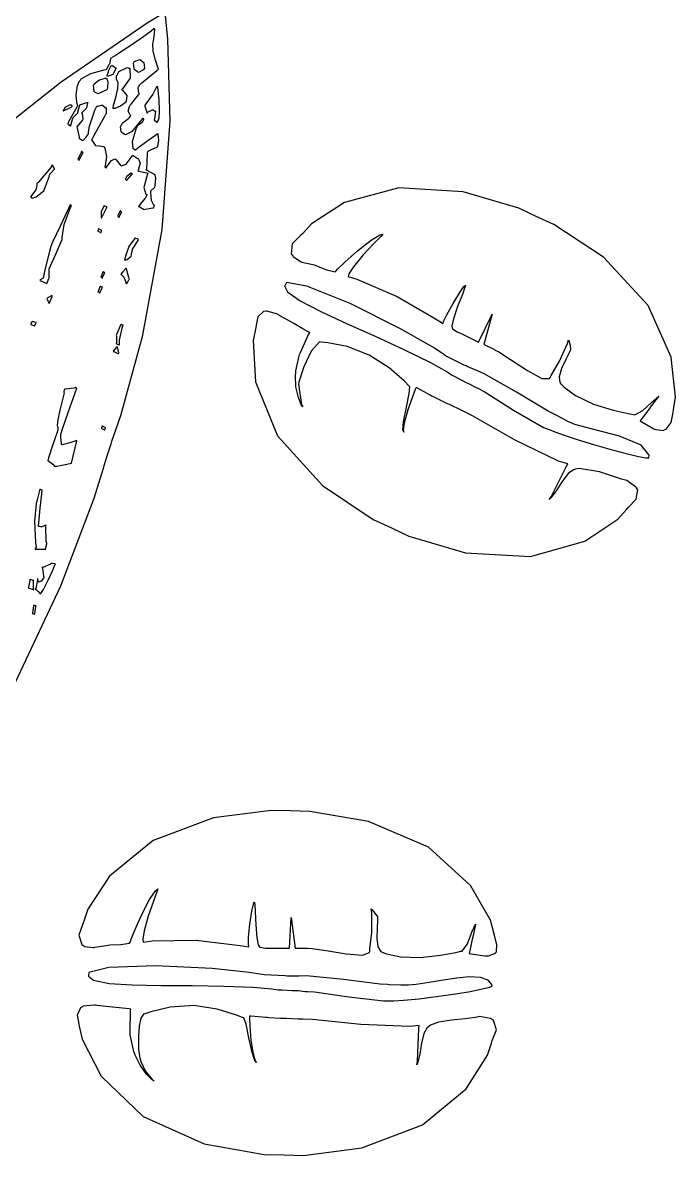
# Model space of a CAD drawing. Extents: x 46 to 308, y 59 to 295.
# Drawn here: x 103 to 132.9, y 163.9 to 215.7 of the extents above; entities that cross this region are included whole.
import ezdxf

# ---------------------------------------------------------------- set-up
doc = ezdxf.new("R2010")
doc.units = 0
doc.header["$MEASUREMENT"] = 0

msp = doc.modelspace()

# ---------------------------------------------------------------- linework, layer by layer
at = {"color": 7}
msp.add_lwpolyline([(101.043, 210.071), (104.787, 213.017), (108.726, 215.715), (109.538, 216.217), (109.668, 214.977), (109.762, 211.223), (109.405, 206.261), (108.505, 201.366), (107.512, 197.747), (107.104, 196.567), (107.06, 196.445), (106.896, 195.951), (106.75, 195.457), (106.715, 195.333), (106.289, 193.97), (104.763, 189.954), (102.318, 184.763)], dxfattribs=at)
for points in [[(105.551, 211.949), (105.507, 211.871), (105.321, 211.539), (105.136, 211.19), (105.092, 211.102), (105.11, 211.093), (105.224, 211.007), (105.234, 210.997), (105.242, 211.041), (105.33, 211.368), (105.34, 211.384), (105.356, 211.402), (105.523, 211.57), (105.551, 211.596), (105.559, 211.641), (105.647, 211.967), (105.657, 211.983), (105.692, 211.993), (105.974, 212.082), (106.01, 212.09), (106, 212.064), (105.948, 211.835), (105.94, 211.807), (105.922, 211.791), (105.753, 211.624), (105.727, 211.596), (105.753, 211.58), (105.78, 211.314), (105.763, 211.278), (105.736, 211.244), (105.525, 210.979), (105.517, 210.961), (105.525, 210.909), (105.611, 210.486), (105.621, 210.432), (105.639, 210.424), (105.78, 210.336), (105.797, 210.326), (105.806, 210.344), (105.934, 210.498), (106.046, 210.644), (106.046, 210.644), (106.046, 210.734), (106.094, 211.001), (106.335, 211.72), (106.433, 211.913), (106.493, 211.913), (106.633, 211.949), (106.679, 211.949), (106.697, 211.941), (106.812, 211.853), (106.821, 211.843), (106.848, 211.826), (106.848, 211.562), (106.821, 211.526), (106.759, 211.412), (106.503, 210.945), (106.247, 210.477), (106.186, 210.362), (106.203, 210.353), (106.353, 210.125), (106.363, 210.115), (106.371, 210.107), (106.543, 210.093), (106.733, 210.061), (106.751, 210.043), (106.795, 209.991), (106.874, 209.6), (106.812, 209.189), (106.785, 209.127), (106.802, 209.127), (106.842, 209.091), (106.856, 209.091), (106.9, 209.171), (107.094, 209.431), (107.253, 209.498), (107.28, 209.48), (107.307, 209.454), (107.5, 209.225), (107.527, 209.197), (107.561, 209.181), (107.764, 209.255), (108.002, 209.56), (108.056, 209.656), (108.082, 209.648), (108.275, 209.532), (108.303, 209.514), (108.337, 209.488), (108.408, 209.299), (108.337, 209.022), (108.303, 208.951), (108.347, 208.942), (108.718, 208.854), (108.762, 208.844), (108.708, 208.712), (108.584, 208.193), (108.672, 207.884), (108.726, 207.856), (108.716, 207.848), (108.664, 207.734), (108.656, 207.716), (108.628, 207.69), (108.365, 207.371), (108.339, 207.327), (108.365, 207.319), (108.558, 207.205), (108.585, 207.187), (108.638, 207.205), (108.99, 207.266), (109.008, 207.257), (109.016, 207.266), (109.069, 207.355), (109.079, 207.363), (109.043, 207.381), (108.924, 207.593), (108.893, 207.945), (108.902, 208.033), (108.919, 208.051), (109.061, 208.193), (109.079, 208.209), (109.095, 208.297), (109.131, 208.612), (109.095, 208.766), (109.079, 208.774), (109.043, 208.802), (108.726, 208.969), (108.692, 208.985), (108.708, 209.021), (108.726, 209.357), (108.744, 209.762), (108.762, 209.833), (108.77, 209.851), (108.959, 209.939), (109.167, 210.027), (109.185, 210.043), (109.211, 210.071), (109.269, 210.358), (109.237, 210.626), (109.221, 210.644), (109.115, 210.574), (108.708, 210.287), (108.301, 209.983), (108.197, 209.903), (108.179, 209.903), (108.139, 209.939), (108.126, 209.939), (108.09, 209.965), (108.055, 210.287), (108.231, 210.873), (108.303, 211.031), (108.319, 211.049), (108.487, 211.165), (108.515, 211.173), (108.523, 211.183), (108.575, 211.297), (108.585, 211.314), (108.575, 211.323), (108.53, 211.35), (108.515, 211.35), (108.417, 211.209), (108.016, 210.742), (107.738, 210.592), (107.703, 210.608), (107.685, 210.618), (107.57, 210.706), (107.561, 210.715), (107.544, 210.733), (107.509, 210.971), (107.527, 210.997), (107.535, 211.007), (107.588, 211.121), (107.597, 211.138), (107.632, 211.165), (107.888, 211.358), (107.914, 211.384), (107.922, 211.394), (107.976, 211.482), (107.986, 211.49), (107.95, 211.518), (107.862, 211.68), (107.914, 211.897), (107.95, 211.949), (107.994, 212.003), (108.329, 212.426), (108.373, 212.478), (108.355, 212.506), (108.321, 212.769), (108.339, 212.795), (108.347, 212.805), (108.399, 212.893), (108.409, 212.901), (108.487, 212.973), (108.818, 213.254), (109.167, 213.537), (109.255, 213.607), (109.255, 213.607), (109.201, 213.746), (109.091, 214.054), (109.001, 214.446), (108.988, 214.748), (109.008, 214.842), (109.016, 214.895), (109.07, 215.222), (109.079, 215.441), (109.079, 215.441), (109.036, 215.441), (108.908, 215.336), (108.51, 215.05), (107.892, 214.623), (107.276, 214.226), (107.068, 214.1), (107.059, 214.074), (107.006, 213.845), (106.998, 213.819), (106.98, 213.793), (106.874, 213.599), (106.856, 213.571), (106.741, 213.555), (106.136, 213.391), (105.692, 213.14), (105.657, 213.078), (105.603, 213.019), (105.511, 212.773), (105.471, 212.408), (105.497, 212.097), (105.533, 211.959), (105.551, 211.949)], [(108.126, 213.924), (108.143, 213.96), (108.391, 214.048), (108.409, 214.03), (108.426, 214.022), (108.531, 213.934), (108.549, 213.924), (108.575, 213.908), (108.602, 213.643), (108.585, 213.607), (108.558, 213.572), (108.329, 213.449), (108.303, 213.467), (108.285, 213.476), (108.179, 213.563), (108.162, 213.571), (108.135, 213.599), (108.108, 213.898), (108.126, 213.924)], [(106.962, 213.537), (106.978, 213.564), (107.086, 213.757), (107.104, 213.783), (107.13, 213.767), (107.297, 213.661), (107.315, 213.643), (107.297, 213.616), (107.191, 213.422), (107.174, 213.395), (107.156, 213.36), (106.918, 213.272), (106.892, 213.29), (106.9, 213.316), (106.962, 213.482), (106.962, 213.537)], [(107.351, 213.324), (107.359, 213.334), (107.411, 213.449), (107.421, 213.467), (107.437, 213.493), (107.79, 213.669), (107.844, 213.677), (107.852, 213.669), (107.898, 213.643), (107.914, 213.643), (107.932, 213.634), (107.958, 213.246), (107.95, 213.184), (107.906, 213.131), (107.596, 212.708), (107.561, 212.655), (107.623, 212.62), (107.796, 212.4), (107.772, 212.144), (107.738, 212.09), (107.72, 212.064), (107.508, 211.909), (107.257, 211.807), (107.174, 211.807), (107.174, 211.807), (107.192, 211.956), (107.293, 212.306), (107.386, 212.715), (107.408, 212.969), (107.385, 213.042), (107.37, 213.042), (107.328, 213.131), (107.333, 213.29), (107.351, 213.324)], [(106.292, 212.901), (106.309, 212.929), (106.521, 213.096), (106.802, 213.193), (106.856, 213.184), (106.872, 213.184), (106.926, 213.029), (106.908, 212.751), (106.892, 212.689), (106.882, 212.663), (106.521, 212.488), (106.469, 212.478), (106.451, 212.488), (106.345, 212.54), (106.327, 212.549), (106.3, 212.576), (106.274, 212.867), (106.292, 212.901)], [(108.62, 211.949), (108.628, 211.915), (108.716, 211.632), (108.726, 211.596), (108.752, 211.632), (108.981, 211.747), (109.008, 211.737), (109.016, 211.729), (109.062, 211.703), (109.079, 211.703), (109.105, 211.685), (109.07, 211.332), (109.044, 211.278), (109.061, 211.27), (109.175, 211.183), (109.185, 211.173), (109.193, 211.183), (109.245, 211.27), (109.255, 211.278), (109.28, 211.379), (109.294, 211.694), (109.277, 212.196), (109.24, 212.619), (109.221, 212.795), (109.221, 212.795), (109.161, 212.795), (108.986, 212.466), (108.672, 212.011), (108.62, 211.949)], [(104.881, 211.703), (104.898, 211.694), (105.251, 211.869), (105.304, 211.913), (105.295, 211.923), (105.249, 211.949), (105.234, 211.949), (105.206, 211.967), (104.968, 211.851), (104.951, 211.807), (104.951, 211.781), (104.889, 211.712), (104.881, 211.703)], [(105.551, 209.48), (105.567, 209.48), (105.607, 209.444), (105.621, 209.444), (105.639, 209.48), (105.78, 209.762), (105.797, 209.797), (105.78, 209.797), (105.739, 209.833), (105.727, 209.833), (105.709, 209.798), (105.567, 209.515), (105.551, 209.48)], [(103.4, 207.75), (103.408, 207.742), (103.453, 207.716), (103.47, 207.716), (103.487, 207.707), (103.655, 207.77), (103.928, 207.972), (103.999, 208.033), (104.025, 208.113), (104.254, 208.73), (104.282, 208.808), (104.298, 208.826), (104.465, 209.004), (104.492, 209.021), (104.483, 209.039), (104.395, 209.207), (104.386, 209.233), (104.333, 209.127), (103.743, 208.421), (103.681, 208.385), (103.681, 208.315), (103.655, 208.131), (103.646, 208.103), (103.619, 208.069), (103.408, 207.778), (103.4, 207.75)], [(107.738, 208.562), (107.756, 208.562), (107.796, 208.528), (107.81, 208.528), (107.818, 208.545), (108.029, 208.782), (108.056, 208.808), (108.046, 208.818), (108.001, 208.844), (107.986, 208.844), (107.968, 208.828), (107.8, 208.686), (107.774, 208.668), (107.774, 208.642), (107.746, 208.58), (107.738, 208.562)], [(103.963, 204.046), (103.963, 204.046), (103.831, 203.968), (103.823, 203.942), (103.857, 203.924), (104.104, 203.817), (104.14, 203.799), (104.148, 203.827), (104.236, 204.02), (104.246, 204.046), (104.246, 204.152), (104.246, 204.392), (104.246, 204.471), (104.307, 204.603), (104.545, 205.14), (104.783, 205.678), (104.845, 205.81), (104.836, 205.908), (104.924, 206.495), (105.188, 207.205), (105.268, 207.363), (105.251, 207.363), (105.21, 207.397), (105.198, 207.397), (105.11, 207.205), (104.757, 206.445), (104.404, 205.687), (104.316, 205.493), (104.254, 205.264), (104.046, 204.427), (103.963, 204.046), (103.963, 204.046)], [(106.645, 206.798), (106.671, 206.842), (106.864, 207.24), (106.892, 207.293), (106.874, 207.302), (106.767, 207.355), (106.751, 207.363), (106.741, 207.337), (106.653, 207.143), (106.645, 207.117), (106.627, 207.072), (106.627, 206.808), (106.645, 206.798)], [(107.385, 206.868), (107.403, 206.868), (107.443, 206.834), (107.457, 206.834), (107.465, 206.861), (107.552, 207.054), (107.561, 207.081), (107.544, 207.081), (107.503, 207.117), (107.491, 207.117), (107.482, 207.09), (107.393, 206.886), (107.385, 206.868)], [(106.469, 206.199), (106.485, 206.19), (106.6, 206.138), (106.609, 206.128), (106.618, 206.138), (106.645, 206.211), (106.645, 206.235), (106.627, 206.244), (106.521, 206.296), (106.503, 206.305), (106.503, 206.279), (106.477, 206.208), (106.469, 206.199)], [(107.703, 204.858), (107.703, 204.858), (107.822, 204.889), (107.993, 205.052), (108.02, 205.104), (108.02, 205.176), (108.056, 205.335), (108.056, 205.387), (108.082, 205.414), (108.321, 205.766), (108.339, 205.81), (108.321, 205.82), (108.179, 205.873), (108.162, 205.882), (108.144, 205.838), (107.888, 205.485), (107.88, 205.457), (107.87, 205.441), (107.764, 205.146), (107.694, 204.868), (107.703, 204.858)], [(106.609, 204.082), (106.626, 204.082), (106.666, 204.046), (106.679, 204.046), (106.688, 204.074), (106.776, 204.268), (106.785, 204.294), (106.767, 204.294), (106.728, 204.329), (106.715, 204.329), (106.697, 204.312), (106.618, 204.109), (106.609, 204.082)], [(107.527, 204.222), (107.527, 204.222), (107.659, 204.083), (107.756, 203.879), (107.738, 203.835), (107.756, 203.835), (107.796, 203.799), (107.81, 203.799), (107.818, 203.817), (107.904, 203.995), (107.914, 204.012), (107.896, 204.065), (107.782, 204.461), (107.774, 204.505), (107.756, 204.488), (107.61, 204.338), (107.527, 204.222), (107.527, 204.222)], [(106.469, 203.412), (106.495, 203.412), (106.554, 203.376), (106.575, 203.376), (106.583, 203.404), (106.67, 203.597), (106.679, 203.623), (106.653, 203.623), (106.594, 203.659), (106.575, 203.659), (106.565, 203.642), (106.485, 203.438), (106.469, 203.412)], [(104.14, 203.094), (104.148, 203.077), (104.236, 202.901), (104.246, 202.883), (104.262, 202.919), (104.377, 203.201), (104.386, 203.236), (104.36, 203.246), (104.156, 203.13), (104.14, 203.094)], [(103.4, 201.929), (103.416, 201.921), (103.558, 201.869), (103.576, 201.859), (103.584, 201.877), (103.637, 201.983), (103.646, 202.001), (103.628, 202.011), (103.487, 202.063), (103.47, 202.071), (103.46, 202.055), (103.4, 201.961), (103.4, 201.929)], [(107.315, 201.047), (107.331, 201.039), (107.447, 200.987), (107.457, 200.977), (107.457, 201.208), (107.605, 201.816), (107.633, 201.895), (107.605, 201.895), (107.546, 201.929), (107.527, 201.929), (107.509, 201.885), (107.341, 201.49), (107.315, 201.436), (107.331, 201.402), (107.323, 201.075), (107.315, 201.047)], [(107.174, 200.695), (107.2, 200.686), (107.393, 200.6), (107.421, 200.59), (107.437, 200.634), (107.377, 200.899), (107.351, 200.907), (107.333, 200.89), (107.191, 200.722), (107.174, 200.695)], [(104.635, 197.097), (104.59, 196.956), (104.404, 196.392), (104.22, 195.828), (104.176, 195.685), (104.228, 195.669), (104.413, 195.537), (104.492, 195.439), (104.492, 195.439), (104.592, 195.439), (104.894, 195.509), (105.268, 195.579), (105.268, 195.579), (105.517, 196.603), (105.507, 196.613), (105.188, 196.515), (104.837, 196.419), (104.811, 196.427), (104.801, 196.471), (104.775, 196.783), (104.775, 196.886), (104.845, 197.098), (105.132, 197.944), (105.436, 198.792), (105.517, 199.003), (105.499, 199.003), (105.457, 199.037), (105.445, 199.037), (105.391, 199.011), (104.986, 198.959), (104.951, 198.967), (104.942, 198.95), (104.915, 198.858), (104.915, 198.826), (104.924, 198.792), (104.871, 198.553), (104.747, 198.072), (104.638, 197.572), (104.607, 197.3), (104.635, 197.239), (104.635, 197.239), (104.643, 197.115), (104.635, 197.097)], [(106.645, 197.167), (106.662, 197.159), (106.776, 197.106), (106.785, 197.097), (106.785, 197.124), (106.821, 197.183), (106.821, 197.203), (106.803, 197.212), (106.688, 197.265), (106.679, 197.273), (106.67, 197.265), (106.645, 197.192), (106.645, 197.167)], [(103.61, 191.629), (103.637, 191.647), (104.025, 191.647), (104.069, 191.629), (104.078, 191.656), (104.13, 191.885), (104.14, 191.911), (104.112, 191.991), (104.087, 192.697), (104.105, 192.757), (104.087, 192.749), (103.91, 192.662), (103.893, 192.653), (103.875, 192.662), (103.783, 192.687), (103.753, 192.687), (103.769, 192.855), (103.839, 193.517), (103.911, 194.178), (103.929, 194.345), (103.901, 194.345), (103.842, 194.381), (103.823, 194.381), (103.805, 194.328), (103.689, 193.905), (103.681, 193.851), (103.645, 193.719), (103.571, 192.925), (103.619, 191.955), (103.646, 191.735), (103.646, 191.735), (103.61, 191.656), (103.61, 191.629)], [(103.61, 189.794), (103.644, 189.794), (103.743, 189.706), (103.823, 189.618), (103.823, 189.618), (103.861, 189.618), (103.981, 189.808), (104.202, 190.235), (104.407, 190.69), (104.51, 190.924), (104.528, 190.959), (104.51, 190.968), (104.39, 190.993), (104.352, 190.993), (104.308, 190.959), (103.955, 190.809), (103.929, 190.817), (103.937, 190.773), (103.989, 190.404), (103.999, 190.36), (103.989, 190.315), (103.875, 190.175), (103.761, 190.139), (103.753, 190.147), (103.753, 190.147), (103.725, 190.288), (103.717, 190.288), (103.707, 190.244), (103.627, 189.848), (103.61, 189.794)], [(103.294, 189.865), (103.32, 189.857), (103.513, 189.804), (103.54, 189.794), (103.531, 189.839), (103.531, 190.191), (103.54, 190.217), (103.496, 190.217), (103.397, 190.253), (103.364, 190.253), (103.354, 190.219), (103.302, 189.909), (103.294, 189.865)], [(103.47, 188.7), (103.496, 188.7), (103.566, 188.675), (103.576, 188.666), (103.584, 188.71), (103.637, 189.019), (103.646, 189.053), (103.619, 189.053), (103.548, 189.081), (103.54, 189.089), (103.531, 189.054), (103.478, 188.736), (103.47, 188.7)]]:
    msp.add_lwpolyline(points, close=True, dxfattribs=at)
at = {"color": 32}
for points in [[(132.821, 198.015), (132.91, 198.6), (132.722, 200.426), (131.665, 202.799), (129.615, 204.996), (127.351, 206.494), (126.541, 206.868), (125.744, 207.239), (123.194, 207.998), (120.244, 208.175), (117.77, 207.505), (116.248, 206.522), (115.852, 206.092), (115.763, 206.004), (115.371, 205.609), (115.327, 205.16), (115.394, 205.07), (115.42, 205.026), (115.746, 204.806), (115.781, 204.788), (115.816, 204.779), (116.319, 204.665), (116.381, 204.647), (116.459, 204.621), (116.94, 204.427), (117.333, 204.338), (117.369, 204.365), (117.465, 204.462), (117.784, 204.768), (118.365, 205.291), (118.987, 205.774), (119.379, 206.017), (119.521, 206.058), (119.421, 205.951), (119.114, 205.631), (118.622, 205.102), (118.181, 204.566), (117.967, 204.238), (117.934, 204.118), (118.331, 204.003), (120.182, 203.201), (121.929, 202.186), (122.273, 201.965), (122.3, 202.063), (122.441, 202.366), (122.731, 202.887), (123.046, 203.39), (123.234, 203.659), (123.296, 203.729), (123.278, 203.624), (123.162, 203.302), (122.943, 202.742), (122.75, 202.182), (122.678, 201.855), (122.696, 201.753), (122.705, 201.719), (122.924, 201.582), (123.216, 201.464), (123.26, 201.436), (123.312, 201.41), (123.842, 201.145), (123.895, 201.119), (124.531, 202.388), (124.142, 201.013), (124.186, 200.997), (124.601, 200.793), (124.637, 200.767), (124.827, 200.676), (125.37, 200.329), (126.144, 199.814), (126.799, 199.457), (127.147, 199.447), (127.176, 199.496), (127.229, 199.584), (127.612, 200.241), (127.978, 201.057), (128.022, 201.224), (128.031, 201.19), (128.097, 200.977), (128.111, 200.767), (128.094, 200.731), (128.051, 200.626), (127.899, 200.32), (127.696, 199.906), (127.587, 199.526), (127.623, 199.271), (127.67, 199.213), (127.815, 199.056), (128.346, 198.672), (129.169, 198.283), (130.07, 198.009), (130.756, 197.85), (130.987, 197.802), (131.047, 197.786), (131.414, 197.984), (131.797, 198.341), (131.869, 198.402), (131.913, 198.438), (132.151, 198.65), (132.151, 198.65), (132.151, 198.65), (132.018, 198.473), (131.779, 198.156), (131.727, 198.085), (131.673, 198.015), (131.436, 197.697), (131.304, 197.52), (131.304, 197.52), (131.374, 197.475), (131.931, 197.151), (131.975, 197.133), (132.019, 197.116), (132.362, 197.08), (132.398, 197.097), (132.486, 197.133), (132.715, 197.437), (132.803, 197.9), (132.821, 198.015)], [(127.389, 197.802), (127.088, 197.952), (125.645, 198.822), (124.15, 199.672), (123.825, 199.813), (123.781, 199.831), (123.376, 200.008), (123.332, 200.025), (123.244, 200.069), (122.386, 200.493), (122.308, 200.554), (121.831, 200.872), (120.333, 201.725), (118.025, 202.883), (116.042, 203.67), (115.113, 203.837), (115.042, 203.729), (115.014, 203.688), (115.156, 203.42), (115.74, 203.011), (116.681, 202.521), (117.862, 201.971), (119.169, 201.382), (120.487, 200.779), (121.701, 200.178), (122.457, 199.759), (122.696, 199.602), (122.749, 199.576), (123.304, 199.285), (123.366, 199.249), (123.41, 199.233), (123.817, 199.02), (123.861, 199.003), (124.152, 198.852), (125.505, 197.997), (126.876, 197.212), (127.176, 197.097), (127.313, 197.04), (127.734, 196.887), (128.418, 196.661), (129.164, 196.435), (129.91, 196.225), (130.598, 196.044), (131.165, 195.907), (131.55, 195.83), (131.692, 195.828), (131.692, 195.828), (131.716, 195.951), (131.352, 196.403), (130.351, 196.81), (129.112, 197.133), (128.311, 197.345), (128.058, 197.449), (128.022, 197.477), (127.459, 197.776), (127.389, 197.802)], [(130.668, 193.463), (130.747, 193.551), (131.123, 193.931), (131.186, 194.363), (131.127, 194.451), (131.092, 194.495), (130.686, 194.787), (130.634, 194.804), (130.44, 194.848), (129.433, 195.184), (128.499, 195.343), (128.341, 195.298), (128.251, 195.281), (128.009, 195.104), (127.726, 194.743), (127.452, 194.316), (127.229, 194.01), (127.14, 193.922), (127.219, 194.046), (127.908, 195.413), (127.988, 195.545), (127.555, 195.677), (125.553, 196.652), (123.623, 197.75), (123.226, 197.944), (123.164, 197.97), (122.545, 198.271), (122.484, 198.297), (122.422, 198.323), (121.805, 198.623), (121.744, 198.65), (121.682, 198.686), (121.099, 199.003), (121.039, 199.037), (121.003, 198.949), (120.875, 198.618), (120.662, 198.015), (120.497, 197.411), (120.446, 197.079), (120.474, 196.99), (120.43, 197.088), (120.461, 197.466), (120.596, 198.143), (120.731, 198.772), (120.761, 199.074), (120.72, 199.107), (120.507, 199.328), (119.814, 199.934), (118.894, 200.524), (117.881, 200.91), (116.997, 201.089), (116.699, 201.119), (116.619, 201.129), (116.235, 200.71), (115.904, 199.99), (115.852, 199.849), (115.834, 199.805), (115.684, 199.328), (115.675, 199.283), (115.657, 199.187), (115.798, 198.243), (115.852, 198.155), (115.852, 198.155), (115.787, 198.265), (115.653, 198.579), (115.539, 199.078), (115.517, 199.578), (115.535, 199.742), (115.543, 199.805), (115.684, 200.484), (115.711, 200.554), (115.755, 200.642), (116.116, 201.464), (116.17, 201.542), (116.098, 201.586), (115.86, 201.724), (115.437, 201.961), (115.028, 202.193), (114.811, 202.319), (114.759, 202.354), (114.705, 202.39), (114.212, 202.54), (114.16, 202.53), (114.06, 202.514), (113.797, 202.28), (113.717, 201.887), (113.701, 201.789), (113.578, 201.191), (113.692, 199.295), (114.7, 196.833), (116.76, 194.557), (119.075, 193.004), (119.908, 192.617), (120.713, 192.242), (123.301, 191.474), (126.281, 191.308), (128.764, 192.007), (130.278, 193.023), (130.668, 193.463)], [(124.601, 174.096), (124.445, 174.668), (123.533, 176.262), (121.611, 178.008), (118.856, 179.192), (116.181, 179.652), (115.288, 179.67), (114.409, 179.688), (111.766, 179.349), (108.999, 178.313), (107.012, 176.693), (106.021, 175.179), (105.833, 174.625), (105.789, 174.511), (105.595, 173.995), (105.734, 173.557), (105.833, 173.496), (105.877, 173.47), (106.256, 173.418), (106.292, 173.426), (106.336, 173.436), (106.856, 173.523), (106.928, 173.531), (107.016, 173.549), (107.531, 173.562), (107.922, 173.629), (107.95, 173.673), (108.002, 173.805), (108.168, 174.217), (108.479, 174.929), (108.843, 175.623), (109.106, 176.01), (109.221, 176.106), (109.171, 175.967), (109.015, 175.548), (108.778, 174.863), (108.593, 174.192), (108.533, 173.8), (108.549, 173.673), (108.955, 173.735), (110.979, 173.753), (112.985, 173.523), (113.382, 173.46), (113.364, 173.567), (113.371, 173.904), (113.426, 174.497), (113.521, 175.084), (113.594, 175.411), (113.63, 175.507), (113.657, 175.402), (113.677, 175.059), (113.699, 174.458), (113.749, 173.87), (113.818, 173.545), (113.877, 173.46), (113.894, 173.434), (114.146, 173.4), (114.485, 173.4), (114.547, 173.39), (114.723, 173.39), (115.12, 173.39), (115.252, 173.39), (115.322, 174.801), (115.499, 173.39), (115.639, 173.39), (115.958, 173.39), (116.064, 173.39), (116.277, 173.383), (116.917, 173.29), (117.836, 173.135), (118.583, 173.073), (118.912, 173.194), (118.922, 173.25), (118.93, 173.356), (119.009, 174.115), (119.018, 175.014), (118.992, 175.19), (119.009, 175.164), (119.159, 174.992), (119.275, 174.822), (119.275, 174.765), (119.282, 174.653), (119.266, 174.311), (119.247, 173.845), (119.294, 173.452), (119.423, 173.243), (119.485, 173.214), (119.681, 173.13), (120.325, 172.992), (121.231, 172.967), (122.164, 173.076), (122.855, 173.203), (123.083, 173.25), (123.146, 173.259), (123.388, 173.589), (123.577, 174.078), (123.613, 174.166), (123.639, 174.22), (123.755, 174.485), (123.755, 174.485), (123.755, 174.485), (123.711, 174.269), (123.631, 173.893), (123.613, 173.813), (123.595, 173.725), (123.515, 173.346), (123.472, 173.144), (123.472, 173.144), (123.56, 173.135), (124.194, 173.047), (124.248, 173.038), (124.353, 173.038), (124.635, 173.152), (124.671, 173.178), (124.715, 173.222), (124.742, 173.545), (124.627, 173.991), (124.601, 174.096)], [(119.732, 171.733), (119.397, 171.751), (117.718, 171.967), (116.018, 172.129), (115.675, 172.12), (115.543, 172.12), (115.245, 172.12), (115.146, 172.12), (115.048, 172.129), (114.088, 172.174), (113.983, 172.192), (113.417, 172.288), (111.7, 172.459), (109.113, 172.584), (106.977, 172.504), (106.063, 172.277), (106.046, 172.156), (106.039, 172.107), (106.279, 171.923), (106.984, 171.783), (108.046, 171.715), (109.352, 171.688), (110.786, 171.68), (112.236, 171.661), (113.586, 171.605), (114.44, 171.531), (114.723, 171.486), (114.916, 171.486), (115.353, 171.45), (115.499, 171.45), (115.639, 171.45), (115.958, 171.414), (116.064, 171.414), (116.389, 171.398), (117.968, 171.164), (119.548, 170.983), (119.874, 170.991), (120.023, 170.991), (120.469, 171.016), (121.186, 171.082), (121.961, 171.176), (122.731, 171.287), (123.435, 171.404), (124.011, 171.513), (124.397, 171.603), (124.531, 171.66), (124.531, 171.662), (124.513, 171.735), (124.347, 171.928), (123.986, 172.055), (123.492, 172.077), (122.907, 172.023), (122.276, 171.928), (121.642, 171.821), (121.051, 171.734), (120.671, 171.697), (120.544, 171.697), (120.34, 171.697), (119.803, 171.724), (119.732, 171.733)], [(124.495, 169.051), (124.529, 169.166), (124.719, 169.664), (124.588, 170.087), (124.495, 170.145), (124.45, 170.173), (123.948, 170.261), (123.895, 170.251), (123.745, 170.218), (123.283, 170.16), (122.655, 170.101), (122.073, 170.003), (121.703, 169.867), (121.602, 169.792), (121.531, 169.741), (121.39, 169.488), (121.284, 169.048), (121.205, 168.548), (121.12, 168.179), (121.073, 168.063), (121.099, 168.213), (121.139, 168.976), (121.161, 169.722), (121.179, 169.863), (120.738, 169.81), (118.515, 169.898), (116.292, 170.128), (115.852, 170.145), (115.649, 170.145), (115.112, 170.171), (115.042, 170.179), (114.837, 170.179), (114.3, 170.207), (114.23, 170.215), (114.158, 170.225), (113.488, 170.277), (113.418, 170.285), (113.418, 170.173), (113.432, 169.832), (113.483, 169.189), (113.581, 168.564), (113.673, 168.24), (113.735, 168.169), (113.655, 168.249), (113.537, 168.614), (113.391, 169.285), (113.26, 169.911), (113.158, 170.2), (113.101, 170.215), (112.816, 170.331), (111.934, 170.605), (110.86, 170.767), (109.786, 170.698), (108.904, 170.489), (108.62, 170.392), (108.565, 170.374), (108.442, 170.196), (108.359, 169.823), (108.337, 169.365), (108.339, 169.025), (108.339, 168.91), (108.339, 168.761), (108.399, 168.365), (108.409, 168.311), (108.435, 168.214), (108.634, 167.778), (108.956, 167.394), (109.044, 167.323), (109.044, 167.323), (108.945, 167.394), (108.704, 167.623), (108.403, 168.038), (108.178, 168.503), (108.126, 168.664), (108.108, 168.726), (107.958, 169.431), (107.95, 169.51), (107.958, 169.607), (107.968, 170.507), (107.986, 170.604), (107.906, 170.614), (107.147, 170.692), (106.423, 170.772), (106.363, 170.78), (106.3, 170.79), (105.807, 170.736), (105.763, 170.708), (105.679, 170.659), (105.533, 170.335), (105.603, 169.925), (105.621, 169.827), (105.749, 169.229), (106.62, 167.538), (108.54, 165.691), (111.345, 164.44), (114.088, 163.953), (115.006, 163.935), (115.889, 163.917), (118.551, 164.264), (121.338, 165.316), (123.329, 166.958), (124.313, 168.493), (124.495, 169.051)]]:
    msp.add_lwpolyline(points, close=True, dxfattribs=at)

doc.saveas('drawing.dxf')
